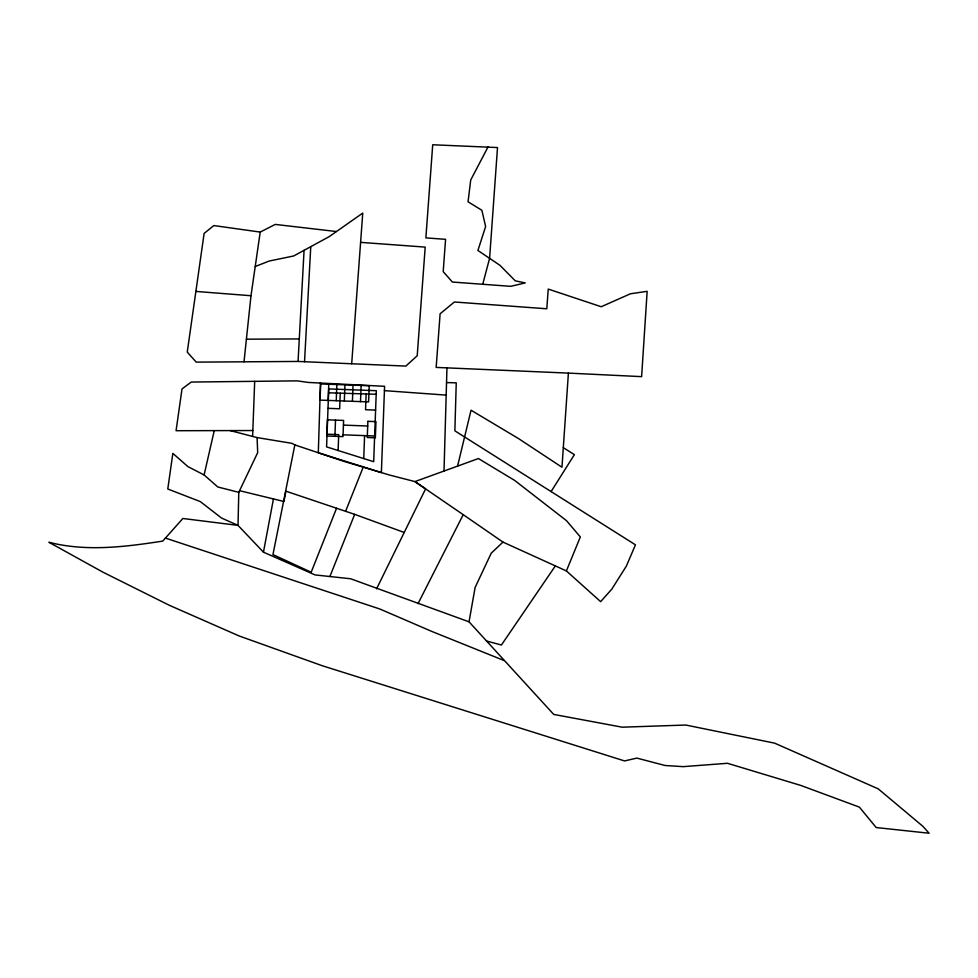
<?xml version="1.0" encoding="UTF-8"?>
<svg xmlns="http://www.w3.org/2000/svg" width="978" height="978" viewBox="0 0 978 978"><rect width="100%" height="100%" fill="white"/><g stroke="black" fill="none" stroke-linecap="round" stroke-linejoin="round"><path stroke-width="1.47" d="M238.779 492.325L238.021 525.382L263.449 552.167L315.05 574.917L350.65 578.768L469.037 621.825L553.719 714.417L622.191 727.192L685.81 725.04L774.613 743.146L878.232 788.855L922.865 826.3L929.1 833.232L876.19 827.547L859.369 807.119L800.872 785.456L727.485 763.292L683.109 766.654L665.052 765.493L636.874 758.097L624.539 760.933L322.373 665.774L239.145 635.969L169.353 605.296L103.13 572.277L48.9 542.264C86.321 551.873 125.135 546.898 162.739 541.103L182.862 518.487L238.021 525.382L221.578 518.071L200.258 501.567L167.788 489L172.849 453.376L187.91 466.592L204.109 474.966L217.801 486.983L238.779 492.325L257.691 452.643L257.08 437.582L230.16 430.589M444 471.286L446.958 367.875M320.503 382.667L318.302 452.765L381.383 472.594L384.586 386.298L308.29 382.435L297.116 380.858L191.248 382.056L182.006 388.951L176.077 430.711L252.837 430.54M252.617 436.432L254.683 381.371M328.156 400.405L328.755 384.232M334.916 436.31L335.515 420.124M336.249 400.711L336.848 384.525M338.119 450.503L338.706 434.648L327.055 434.22M340.246 393.168L339.672 408.767L328.009 408.327M344.329 401.004L344.928 384.831M352.422 401.31L353.021 385.124M360.515 401.616L361.114 385.43M363.743 458.56L364.586 435.613M366.139 393.963L365.552 409.721L375.601 410.1M336.285 231.517L275.246 224.414L260.209 232.079L213.815 225.563L204.121 233.424L187.25 352.117L196.236 362.129L298.07 361.444L304.072 250.319M304.537 361.726L310.759 246.676M568.389 373.107L436.164 367.41L440.112 313.791L454.391 301.994L546.8 308.779L548.242 289.085L601.226 306.737L630.431 293.779L647.155 291.334L641.617 376.64L568.401 373.107L561.971 467.227L518.609 438.645L471.041 410.21L457.508 466.359M351.689 363.755L362.752 213.082L329.207 236.627L293.681 255.979L269.182 261.04L255.221 266.529M244.011 361.811L250.991 295.735L260.209 232.079M469.037 621.825L475.1 587.509L491.225 553.181L502.985 542.105L566.396 570.932M263.449 552.167L273.449 498.939M257.08 437.582L291.933 443.34L294.843 444.904L272.96 554.575L311.187 572.228L336.566 508.242M204.109 474.966L214.243 430.626M482.729 284.268L489.599 258.351L497.509 147.556L432.716 144.768L425.87 237.886L445.577 239.329L443.205 271.627L452.374 282.043L510.687 286.322L525.259 282.911L515.259 280.833L499.966 265.331L477.912 250.478L485.626 226.517L481.873 210.27L468.046 201.798L470.724 180.001L488.071 146.859M345.601 511.298L363.205 467.142M329.892 576.519L354.672 514.355L404.22 532.472M376.591 588.817L425.589 488.89L414.929 481.592L389.672 475.076L343.779 461.31L294.843 444.904M418.034 603.609L463.217 514.673L414.929 481.592L478.425 458.548L514.66 480.43L566.519 520.687L580.333 536.946L566.396 570.932L600.639 601.653L611.837 589.111L626.409 565.993L635.455 544.832L454.868 430.833L456.249 382.85L446.543 382.569M551.115 491.555L574.379 454.648L563.304 447.667M555.345 565.907L501.433 645.003L486.421 641.006M246.395 339.183L299.28 338.926M328.596 392.801L376.188 394.281M343.437 425.112L367.704 426.005M343.082 434.819L374.635 435.992M298.07 361.444L405.846 366.09L417.215 355.76L425.198 247.104L360.601 242.361M384.427 390.638L446.188 395.112M195.881 291.42L250.991 295.735M239.561 490.687L283.926 501.494L285.918 491.176L354.672 514.355M165.429 538.083L379.77 608.976L432.093 631.543L504.159 660.566M463.217 514.673L502.985 542.105M320.662 383.926L320.063 400.112L368.608 401.909L369.207 385.735L320.662 383.926M327.434 419.819L326.835 436.005L343.009 436.604L343.608 420.43L327.434 419.819M328.73 388.926L326.579 446.885L373.682 461.689L376.322 390.699L328.73 388.926M367.887 421.322L367.276 437.508L375.369 437.814L375.968 421.628L367.887 421.322"/></g></svg>
